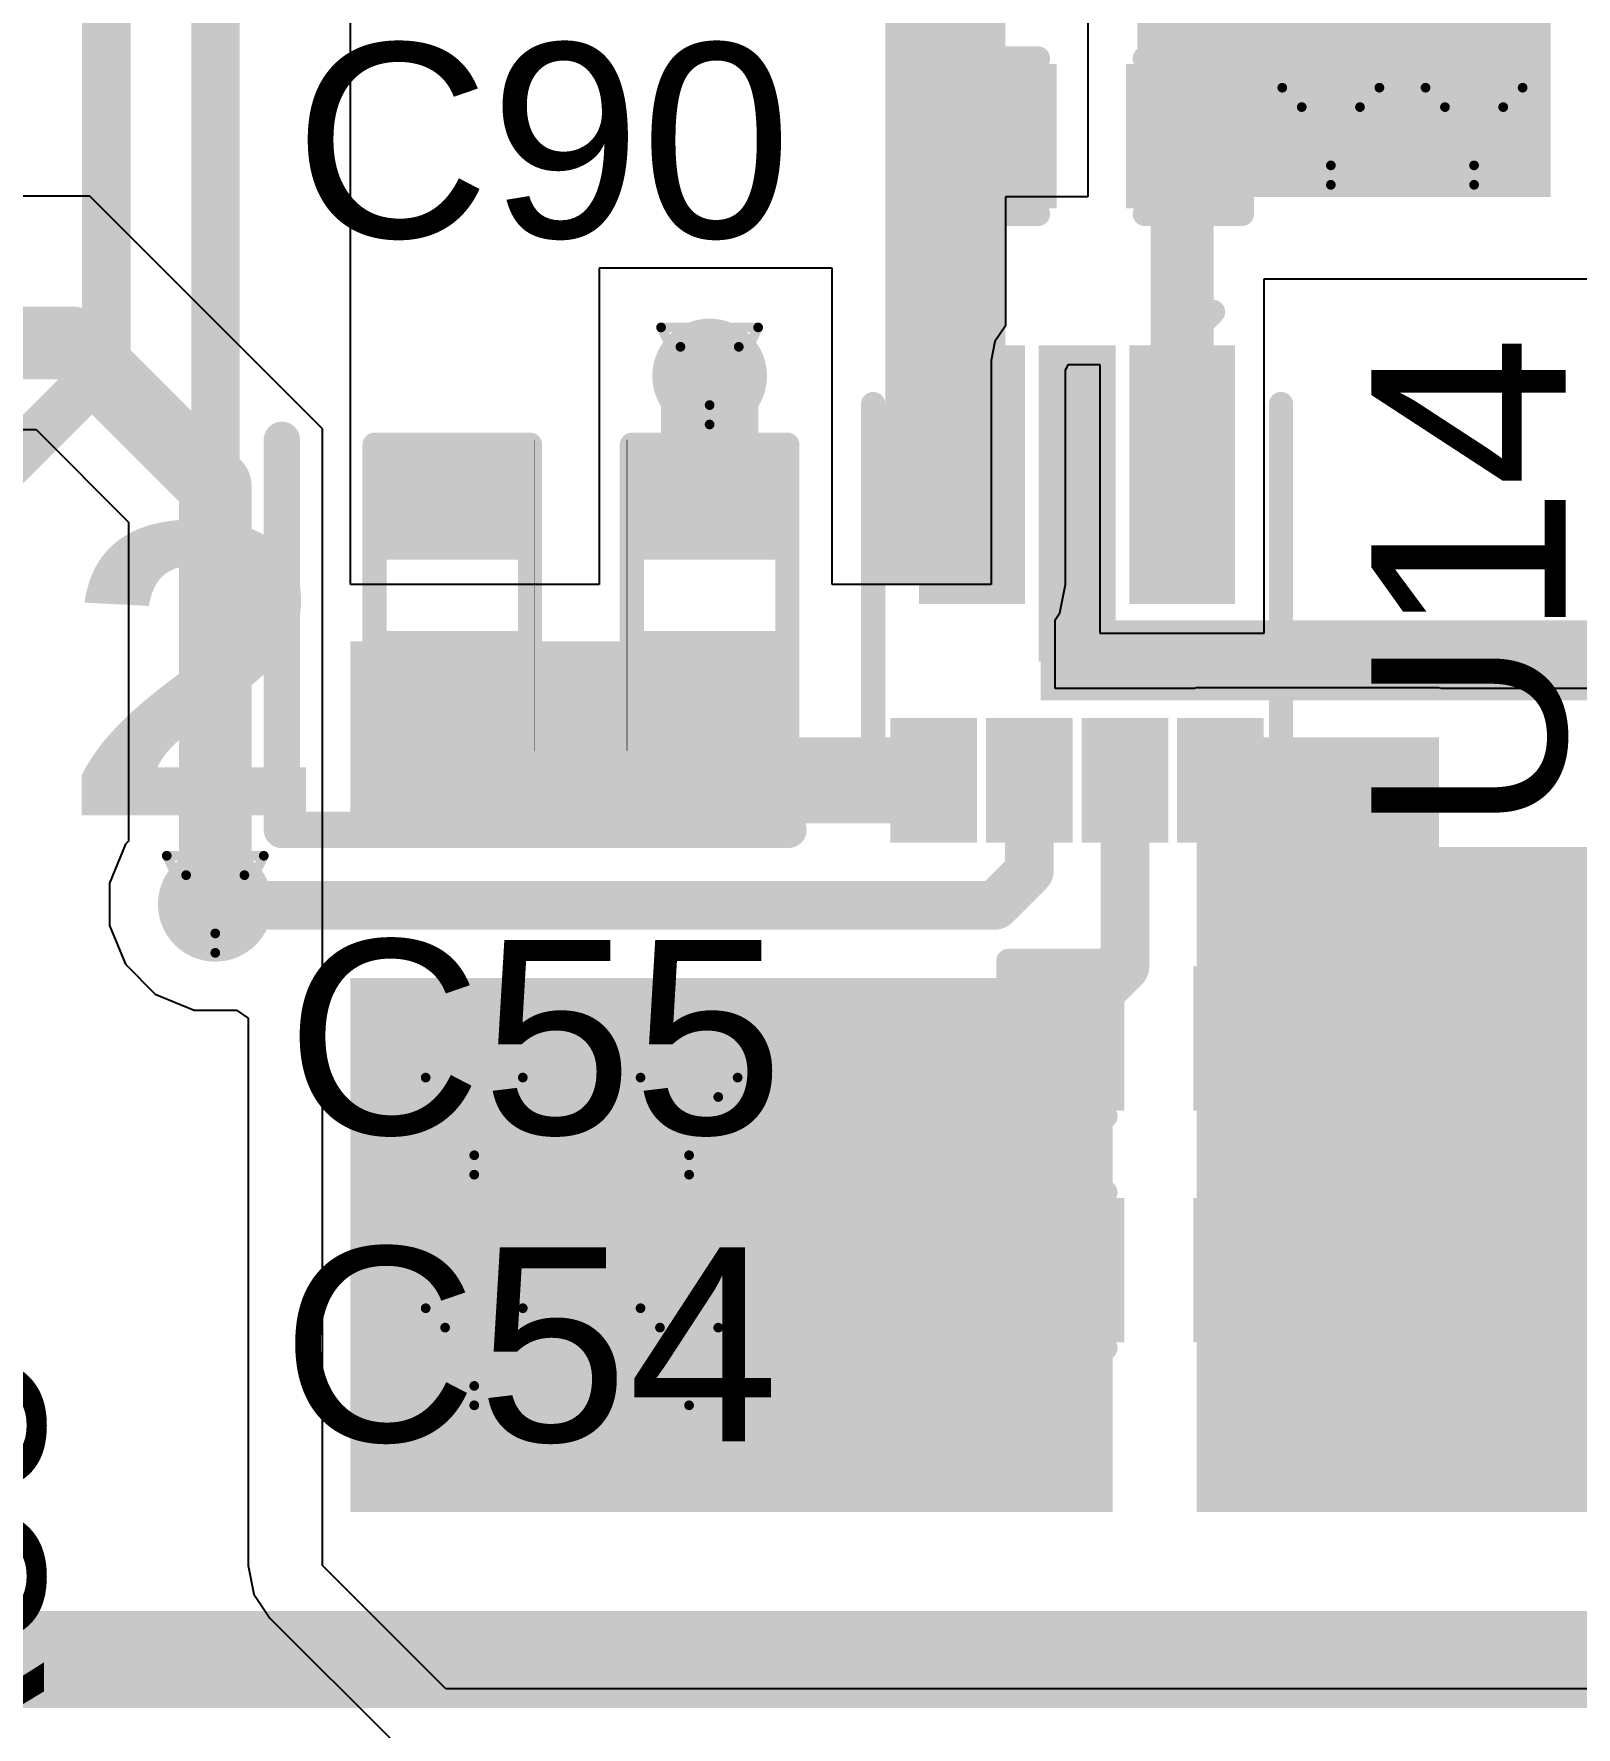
# Model space of a CAD drawing. Header units: inches. Extents: x -1 to 208, y -10 to 150.
# Drawn here: x 21.53 to 29.6, y 22.07 to 30.92 of the extents above; entities that cross this region are included whole.
import ezdxf

# ---------------------------------------------------------------- set-up
doc = ezdxf.new("R2010")
doc.units = ezdxf.units.IN
for name, color, linetype in [('Bottom Layer', 5, 'Continuous'), ('Drill Drawing', 1, 'Continuous'), ('Top Layer', 1, 'Continuous'), ('Top Overlay', 2, 'Continuous'), ('Top Paste', 8, 'Continuous'), ('Top Solder', 216, 'Continuous'), ('Via Holes', 16, 'Continuous')]:
    doc.layers.add(name, color=color, linetype=linetype)
doc.styles.add('Arial', font='', dxfattribs={"height": 0.2})
doc.styles.add('Arial Black_Bold', font='', dxfattribs={"height": 0.2})
doc.styles.get('Arial').set_extended_font_data('Arial')
doc.styles.get('Arial Black_Bold').set_extended_font_data('Arial Black', bold=True)

# ---------------------------------------------------------------- blocks, each defined once
blk = doc.blocks.new('7_VQFN_HR__2_2__2')
at = {"layer": 'Top Layer'}
for points in [[(0.575, 0.875), (1.025, 0.875), (1.025, 0.625), (0.575, 0.625)], [(-1.375, 0.725), (-0.225, 0.725), (-0.225, 0.375), (-1.375, 0.375)], [(0.575, 0.375), (1.025, 0.375), (1.025, 0.125), (0.575, 0.125)], [(-1.375, 0.1), (0.075, 0.1), (0.075, -0.1), (-1.375, -0.1)], [(0.575, -0.125), (1.025, -0.125), (1.025, -0.375), (0.575, -0.375)], [(-1.375, -0.375), (-0.225, -0.375), (-0.225, -0.725), (-1.375, -0.725)], [(0.575, -0.625), (1.025, -0.625), (1.025, -0.875), (0.575, -0.875)]]:
    blk.add_hatch(color=1, dxfattribs=at).paths.add_polyline_path(points)
at = {"layer": 'Top Paste'}
for points in [[(0.575, 0.875), (1.025, 0.875), (1.025, 0.625), (0.575, 0.625)], [(-1.375, 0.725), (-0.225, 0.725), (-0.225, 0.375), (-1.375, 0.375)], [(0.575, 0.375), (1.025, 0.375), (1.025, 0.125), (0.575, 0.125)], [(-1.375, 0.1), (0.075, 0.1), (0.075, -0.1), (-1.375, -0.1)], [(0.575, -0.125), (1.025, -0.125), (1.025, -0.375), (0.575, -0.375)], [(-1.375, -0.375), (-0.225, -0.375), (-0.225, -0.725), (-1.375, -0.725)], [(0.575, -0.625), (1.025, -0.625), (1.025, -0.875), (0.575, -0.875)]]:
    blk.add_hatch(color=8, dxfattribs=at).paths.add_polyline_path(points)
at = {"layer": 'Top Solder'}
for points in [[(0.4734, 0.9766), (1.1266, 0.9766), (1.1266, 0.5234), (0.4734, 0.5234)], [(-1.4766, 0.8266), (-0.1234, 0.8266), (-0.1234, 0.2734), (-1.4766, 0.2734)], [(0.4734, 0.4766), (1.1266, 0.4766), (1.1266, 0.0234), (0.4734, 0.0234)], [(-1.4766, 0.2016), (0.1766, 0.2016), (0.1766, -0.2016), (-1.4766, -0.2016)], [(0.4734, -0.0234), (1.1266, -0.0234), (1.1266, -0.4766), (0.4734, -0.4766)], [(-1.4766, -0.2734), (-0.1234, -0.2734), (-0.1234, -0.8266), (-1.4766, -0.8266)], [(0.4734, -0.5234), (1.1266, -0.5234), (1.1266, -0.9766), (0.4734, -0.9766)]]:
    blk.add_hatch(color=216, dxfattribs=at).paths.add_polyline_path(points)
at = {"layer": 'Top Overlay'}
for points in [[(0.762, 1.0668, 0.127, 0.127, 0), (-1.1684, 1.0668, 0.127, 0.127, 0)], [(-1.524, 0.5842, 0.127, 0.127, 0), (-1.651, 0.7112, 0.127, 0.127, 0)], [(-1.651, 0.4572, 0.127, 0.127, 0), (-1.651, 0.7112, 0.127, 0.127, 0)], [(-1.651, 0.4572, 0.127, 0.127, 0), (-1.524, 0.5842, 0.127, 0.127, 0)], [(0.762, -1.0668, 0.127, 0.127, 0), (-1.1684, -1.0668, 0.127, 0.127, 0)]]:
    blk.add_lwpolyline(points, format="xyseb", dxfattribs=at)
for points in [[(-1.2002, 1.0668, 0.0635, 0.0635, 1), (-1.1366, 1.0668, 0.0635, 0.0635, 1)], [(0.7302, 1.0668, 0.0635, 0.0635, 1), (0.7937, 1.0668, 0.0635, 0.0635, 1)], [(-1.6827, 0.7112, 0.0635, 0.0635, 1), (-1.6193, 0.7112, 0.0635, 0.0635, 1)], [(-1.6827, 0.7112, 0.0635, 0.0635, 1), (-1.6193, 0.7112, 0.0635, 0.0635, 1)], [(-1.5557, 0.5842, 0.0635, 0.0635, 1), (-1.4923, 0.5842, 0.0635, 0.0635, 1)], [(-1.5557, 0.5842, 0.0635, 0.0635, 1), (-1.4923, 0.5842, 0.0635, 0.0635, 1)], [(-1.6827, 0.4572, 0.0635, 0.0635, 1), (-1.6193, 0.4572, 0.0635, 0.0635, 1)], [(-1.6827, 0.4572, 0.0635, 0.0635, 1), (-1.6193, 0.4572, 0.0635, 0.0635, 1)], [(-1.2002, -1.0668, 0.0635, 0.0635, 1), (-1.1366, -1.0668, 0.0635, 0.0635, 1)], [(0.7302, -1.0668, 0.0635, 0.0635, 1), (0.7937, -1.0668, 0.0635, 0.0635, 1)]]:
    blk.add_lwpolyline(points, format="xyseb", close=True, dxfattribs=at)
blk = doc.blocks.new('R___0402_23')
at = {"layer": 'Top Layer'}
for points in [[(-0.6985, -0.3175), (-0.6985, 0.3175), (-0.2413, 0.3175), (-0.2413, -0.3175)], [(0.2413, -0.3175), (0.2413, 0.3175), (0.6985, 0.3175), (0.6985, -0.3175)]]:
    blk.add_hatch(color=1, dxfattribs=at).paths.add_polyline_path(points)
at = {"layer": 'Top Paste'}
for points in [[(-0.6985, -0.3175), (-0.6985, 0.3175), (-0.2413, 0.3175), (-0.2413, -0.3175)], [(0.2413, -0.3175), (0.2413, 0.3175), (0.6985, 0.3175), (0.6985, -0.3175)]]:
    blk.add_hatch(color=8, dxfattribs=at).paths.add_polyline_path(points)
at = {"layer": 'Top Solder'}
for points in [[(-0.7535, -0.3725), (-0.7535, 0.3725), (-0.1863, 0.3725), (-0.1863, -0.3725)], [(0.1863, -0.3725), (0.1863, 0.3725), (0.7535, 0.3725), (0.7535, -0.3725)]]:
    blk.add_hatch(color=216, dxfattribs=at).paths.add_polyline_path(points)
at = {"layer": 'Top Overlay'}
for points in [[(0.7874, 0.4064, 0.127, 0.127, 0), (-0.7874, 0.4064, 0.127, 0.127, 0)], [(-0.7874, -0.4064, 0.127, 0.127, 0), (-0.7874, 0.4064, 0.127, 0.127, 0)], [(0.7874, -0.4064, 0.127, 0.127, 0), (0.7874, 0.4064, 0.127, 0.127, 0)], [(0.7874, -0.4064, 0.127, 0.127, 0), (-0.7874, -0.4064, 0.127, 0.127, 0)], [(0.8128, -0.4318, 0.00323, 0.00323, 0), (-0.8128, -0.4318, 0.00323, 0.00323, 0)]]:
    blk.add_lwpolyline(points, format="xyseb", dxfattribs=at)
for points in [[(-0.8191, 0.4064, 0.0635, 0.0635, 1), (-0.7556, 0.4064, 0.0635, 0.0635, 1)], [(-0.8191, 0.4064, 0.0635, 0.0635, 1), (-0.7556, 0.4064, 0.0635, 0.0635, 1)], [(0.7556, 0.4064, 0.0635, 0.0635, 1), (0.8191, 0.4064, 0.0635, 0.0635, 1)], [(0.7556, 0.4064, 0.0635, 0.0635, 1), (0.8191, 0.4064, 0.0635, 0.0635, 1)], [(-0.8191, -0.4064, 0.0635, 0.0635, 1), (-0.7556, -0.4064, 0.0635, 0.0635, 1)], [(-0.8191, -0.4064, 0.0635, 0.0635, 1), (-0.7556, -0.4064, 0.0635, 0.0635, 1)], [(0.7556, -0.4064, 0.0635, 0.0635, 1), (0.8191, -0.4064, 0.0635, 0.0635, 1)], [(0.7556, -0.4064, 0.0635, 0.0635, 1), (0.8191, -0.4064, 0.0635, 0.0635, 1)], [(-0.8136, -0.4318, 0.00161, 0.00161, 1), (-0.812, -0.4318, 0.00161, 0.00161, 1)], [(0.812, -0.4318, 0.00161, 0.00161, 1), (0.8136, -0.4318, 0.00161, 0.00161, 1)]]:
    blk.add_lwpolyline(points, format="xyseb", close=True, dxfattribs=at)
blk = doc.blocks.new('R___0402_24')
at = {"layer": 'Top Layer'}
for points in [[(-0.6985, -0.3175), (-0.6985, 0.3175), (-0.2413, 0.3175), (-0.2413, -0.3175)], [(0.2413, -0.3175), (0.2413, 0.3175), (0.6985, 0.3175), (0.6985, -0.3175)]]:
    blk.add_hatch(color=1, dxfattribs=at).paths.add_polyline_path(points)
at = {"layer": 'Top Paste'}
for points in [[(-0.6985, -0.3175), (-0.6985, 0.3175), (-0.2413, 0.3175), (-0.2413, -0.3175)], [(0.2413, -0.3175), (0.2413, 0.3175), (0.6985, 0.3175), (0.6985, -0.3175)]]:
    blk.add_hatch(color=8, dxfattribs=at).paths.add_polyline_path(points)
at = {"layer": 'Top Solder'}
for points in [[(-0.7535, -0.3725), (-0.7535, 0.3725), (-0.1863, 0.3725), (-0.1863, -0.3725)], [(0.1863, -0.3725), (0.1863, 0.3725), (0.7535, 0.3725), (0.7535, -0.3725)]]:
    blk.add_hatch(color=216, dxfattribs=at).paths.add_polyline_path(points)
at = {"layer": 'Top Overlay'}
for points in [[(-0.7874, 0.4064, 0.127, 0.127, 0), (0.7874, 0.4064, 0.127, 0.127, 0)], [(-0.7874, 0.4064, 0.127, 0.127, 0), (-0.7874, -0.4064, 0.127, 0.127, 0)], [(0.7874, 0.4064, 0.127, 0.127, 0), (0.7874, -0.4064, 0.127, 0.127, 0)], [(-0.7874, -0.4064, 0.127, 0.127, 0), (0.7874, -0.4064, 0.127, 0.127, 0)], [(-0.8128, -0.4318, 0.00323, 0.00323, 0), (0.8128, -0.4318, 0.00323, 0.00323, 0)]]:
    blk.add_lwpolyline(points, format="xyseb", dxfattribs=at)
for points in [[(-0.8191, 0.4064, 0.0635, 0.0635, 1), (-0.7556, 0.4064, 0.0635, 0.0635, 1)], [(-0.8191, 0.4064, 0.0635, 0.0635, 1), (-0.7556, 0.4064, 0.0635, 0.0635, 1)], [(0.7556, 0.4064, 0.0635, 0.0635, 1), (0.8191, 0.4064, 0.0635, 0.0635, 1)], [(0.7556, 0.4064, 0.0635, 0.0635, 1), (0.8191, 0.4064, 0.0635, 0.0635, 1)], [(-0.8191, -0.4064, 0.0635, 0.0635, 1), (-0.7556, -0.4064, 0.0635, 0.0635, 1)], [(-0.8191, -0.4064, 0.0635, 0.0635, 1), (-0.7556, -0.4064, 0.0635, 0.0635, 1)], [(0.7556, -0.4064, 0.0635, 0.0635, 1), (0.8191, -0.4064, 0.0635, 0.0635, 1)], [(0.7556, -0.4064, 0.0635, 0.0635, 1), (0.8191, -0.4064, 0.0635, 0.0635, 1)], [(-0.8136, -0.4318, 0.00161, 0.00161, 1), (-0.812, -0.4318, 0.00161, 0.00161, 1)], [(0.812, -0.4318, 0.00161, 0.00161, 1), (0.8136, -0.4318, 0.00161, 0.00161, 1)]]:
    blk.add_lwpolyline(points, format="xyseb", close=True, dxfattribs=at)
blk = doc.blocks.new('C___0402_106')
at = {"layer": 'Top Layer'}
for points in [[(-0.6985, -0.3175), (-0.6985, 0.3175), (-0.2413, 0.3175), (-0.2413, -0.3175)], [(0.2413, -0.3175), (0.2413, 0.3175), (0.6985, 0.3175), (0.6985, -0.3175)]]:
    blk.add_hatch(color=1, dxfattribs=at).paths.add_polyline_path(points)
at = {"layer": 'Top Paste'}
for points in [[(-0.6985, -0.3175), (-0.6985, 0.3175), (-0.2413, 0.3175), (-0.2413, -0.3175)], [(0.2413, -0.3175), (0.2413, 0.3175), (0.6985, 0.3175), (0.6985, -0.3175)]]:
    blk.add_hatch(color=8, dxfattribs=at).paths.add_polyline_path(points)
at = {"layer": 'Top Solder'}
for points in [[(-0.7585, -0.3775), (-0.7585, 0.3775), (-0.1813, 0.3775), (-0.1813, -0.3775)], [(0.1813, -0.3775), (0.1813, 0.3775), (0.7585, 0.3775), (0.7585, -0.3775)]]:
    blk.add_hatch(color=216, dxfattribs=at).paths.add_polyline_path(points)
at = {"layer": 'Top Overlay'}
for points in [[(-0.7874, 0.4064, 0.127, 0.127, 0), (-0.7874, -0.4064, 0.127, 0.127, 0)], [(-0.2794, 0.4064, 0.127, 0.127, 0), (-0.7874, 0.4064, 0.127, 0.127, 0)], [(0.7874, 0.4064, 0.127, 0.127, 0), (0.2794, 0.4064, 0.127, 0.127, 0)], [(0.7874, 0.4064, 0.127, 0.127, 0), (0.7874, -0.4064, 0.127, 0.127, 0)], [(-0.2794, -0.4064, 0.127, 0.127, 0), (-0.7874, -0.4064, 0.127, 0.127, 0)], [(0.7874, -0.4064, 0.127, 0.127, 0), (0.2794, -0.4064, 0.127, 0.127, 0)]]:
    blk.add_lwpolyline(points, format="xyseb", dxfattribs=at)
for points in [[(-0.8191, 0.4064, 0.0635, 0.0635, 1), (-0.7556, 0.4064, 0.0635, 0.0635, 1)], [(-0.8191, 0.4064, 0.0635, 0.0635, 1), (-0.7556, 0.4064, 0.0635, 0.0635, 1)], [(-0.3112, 0.4064, 0.0635, 0.0635, 1), (-0.2477, 0.4064, 0.0635, 0.0635, 1)], [(0.2477, 0.4064, 0.0635, 0.0635, 1), (0.3111, 0.4064, 0.0635, 0.0635, 1)], [(0.7556, 0.4064, 0.0635, 0.0635, 1), (0.8191, 0.4064, 0.0635, 0.0635, 1)], [(0.7556, 0.4064, 0.0635, 0.0635, 1), (0.8191, 0.4064, 0.0635, 0.0635, 1)], [(-0.8191, -0.4064, 0.0635, 0.0635, 1), (-0.7556, -0.4064, 0.0635, 0.0635, 1)], [(-0.8191, -0.4064, 0.0635, 0.0635, 1), (-0.7556, -0.4064, 0.0635, 0.0635, 1)], [(-0.3112, -0.4064, 0.0635, 0.0635, 1), (-0.2477, -0.4064, 0.0635, 0.0635, 1)], [(0.2477, -0.4064, 0.0635, 0.0635, 1), (0.3111, -0.4064, 0.0635, 0.0635, 1)], [(0.7556, -0.4064, 0.0635, 0.0635, 1), (0.8191, -0.4064, 0.0635, 0.0635, 1)], [(0.7556, -0.4064, 0.0635, 0.0635, 1), (0.8191, -0.4064, 0.0635, 0.0635, 1)]]:
    blk.add_lwpolyline(points, format="xyseb", close=True, dxfattribs=at)
blk = doc.blocks.new('C___0402_141')
at = {"layer": 'Top Layer'}
for points in [[(-0.6985, -0.3175), (-0.6985, 0.3175), (-0.2413, 0.3175), (-0.2413, -0.3175)], [(0.2413, -0.3175), (0.2413, 0.3175), (0.6985, 0.3175), (0.6985, -0.3175)]]:
    blk.add_hatch(color=1, dxfattribs=at).paths.add_polyline_path(points)
at = {"layer": 'Top Paste'}
for points in [[(-0.6985, -0.3175), (-0.6985, 0.3175), (-0.2413, 0.3175), (-0.2413, -0.3175)], [(0.2413, -0.3175), (0.2413, 0.3175), (0.6985, 0.3175), (0.6985, -0.3175)]]:
    blk.add_hatch(color=8, dxfattribs=at).paths.add_polyline_path(points)
at = {"layer": 'Top Solder'}
for points in [[(-0.7585, -0.3775), (-0.7585, 0.3775), (-0.1813, 0.3775), (-0.1813, -0.3775)], [(0.1813, -0.3775), (0.1813, 0.3775), (0.7585, 0.3775), (0.7585, -0.3775)]]:
    blk.add_hatch(color=216, dxfattribs=at).paths.add_polyline_path(points)
at = {"layer": 'Top Overlay'}
for points in [[(-0.7874, -0.4064, 0.127, 0.127, 0), (-0.7874, 0.4064, 0.127, 0.127, 0)], [(-0.7874, 0.4064, 0.127, 0.127, 0), (-0.2794, 0.4064, 0.127, 0.127, 0)], [(0.2794, 0.4064, 0.127, 0.127, 0), (0.7874, 0.4064, 0.127, 0.127, 0)], [(0.7874, -0.4064, 0.127, 0.127, 0), (0.7874, 0.4064, 0.127, 0.127, 0)], [(-0.7874, -0.4064, 0.127, 0.127, 0), (-0.2794, -0.4064, 0.127, 0.127, 0)], [(0.2794, -0.4064, 0.127, 0.127, 0), (0.7874, -0.4064, 0.127, 0.127, 0)]]:
    blk.add_lwpolyline(points, format="xyseb", dxfattribs=at)
for points in [[(-0.8191, 0.4064, 0.0635, 0.0635, 1), (-0.7556, 0.4064, 0.0635, 0.0635, 1)], [(-0.8191, 0.4064, 0.0635, 0.0635, 1), (-0.7556, 0.4064, 0.0635, 0.0635, 1)], [(-0.3111, 0.4064, 0.0635, 0.0635, 1), (-0.2477, 0.4064, 0.0635, 0.0635, 1)], [(0.2477, 0.4064, 0.0635, 0.0635, 1), (0.3111, 0.4064, 0.0635, 0.0635, 1)], [(0.7556, 0.4064, 0.0635, 0.0635, 1), (0.8191, 0.4064, 0.0635, 0.0635, 1)], [(0.7556, 0.4064, 0.0635, 0.0635, 1), (0.8191, 0.4064, 0.0635, 0.0635, 1)], [(-0.8191, -0.4064, 0.0635, 0.0635, 1), (-0.7556, -0.4064, 0.0635, 0.0635, 1)], [(-0.8191, -0.4064, 0.0635, 0.0635, 1), (-0.7556, -0.4064, 0.0635, 0.0635, 1)], [(-0.3111, -0.4064, 0.0635, 0.0635, 1), (-0.2477, -0.4064, 0.0635, 0.0635, 1)], [(0.2477, -0.4064, 0.0635, 0.0635, 1), (0.3111, -0.4064, 0.0635, 0.0635, 1)], [(0.7556, -0.4064, 0.0635, 0.0635, 1), (0.8191, -0.4064, 0.0635, 0.0635, 1)], [(0.7556, -0.4064, 0.0635, 0.0635, 1), (0.8191, -0.4064, 0.0635, 0.0635, 1)]]:
    blk.add_lwpolyline(points, format="xyseb", close=True, dxfattribs=at)
blk = doc.blocks.new('C___0402_142')
at = {"layer": 'Top Layer'}
for points in [[(-0.6985, -0.3175), (-0.6985, 0.3175), (-0.2413, 0.3175), (-0.2413, -0.3175)], [(0.2413, -0.3175), (0.2413, 0.3175), (0.6985, 0.3175), (0.6985, -0.3175)]]:
    blk.add_hatch(color=1, dxfattribs=at).paths.add_polyline_path(points)
at = {"layer": 'Top Paste'}
for points in [[(-0.6985, -0.3175), (-0.6985, 0.3175), (-0.2413, 0.3175), (-0.2413, -0.3175)], [(0.2413, -0.3175), (0.2413, 0.3175), (0.6985, 0.3175), (0.6985, -0.3175)]]:
    blk.add_hatch(color=8, dxfattribs=at).paths.add_polyline_path(points)
at = {"layer": 'Top Solder'}
for points in [[(-0.7585, -0.3775), (-0.7585, 0.3775), (-0.1813, 0.3775), (-0.1813, -0.3775)], [(0.1813, -0.3775), (0.1813, 0.3775), (0.7585, 0.3775), (0.7585, -0.3775)]]:
    blk.add_hatch(color=216, dxfattribs=at).paths.add_polyline_path(points)
at = {"layer": 'Top Overlay'}
for points in [[(-0.7874, -0.4064, 0.127, 0.127, 0), (-0.7874, 0.4064, 0.127, 0.127, 0)], [(-0.7874, 0.4064, 0.127, 0.127, 0), (-0.2794, 0.4064, 0.127, 0.127, 0)], [(0.2794, 0.4064, 0.127, 0.127, 0), (0.7874, 0.4064, 0.127, 0.127, 0)], [(0.7874, -0.4064, 0.127, 0.127, 0), (0.7874, 0.4064, 0.127, 0.127, 0)], [(-0.7874, -0.4064, 0.127, 0.127, 0), (-0.2794, -0.4064, 0.127, 0.127, 0)], [(0.2794, -0.4064, 0.127, 0.127, 0), (0.7874, -0.4064, 0.127, 0.127, 0)]]:
    blk.add_lwpolyline(points, format="xyseb", dxfattribs=at)
for points in [[(-0.8191, 0.4064, 0.0635, 0.0635, 1), (-0.7556, 0.4064, 0.0635, 0.0635, 1)], [(-0.8191, 0.4064, 0.0635, 0.0635, 1), (-0.7556, 0.4064, 0.0635, 0.0635, 1)], [(-0.3111, 0.4064, 0.0635, 0.0635, 1), (-0.2477, 0.4064, 0.0635, 0.0635, 1)], [(0.2477, 0.4064, 0.0635, 0.0635, 1), (0.3111, 0.4064, 0.0635, 0.0635, 1)], [(0.7556, 0.4064, 0.0635, 0.0635, 1), (0.8191, 0.4064, 0.0635, 0.0635, 1)], [(0.7556, 0.4064, 0.0635, 0.0635, 1), (0.8191, 0.4064, 0.0635, 0.0635, 1)], [(-0.8191, -0.4064, 0.0635, 0.0635, 1), (-0.7556, -0.4064, 0.0635, 0.0635, 1)], [(-0.8191, -0.4064, 0.0635, 0.0635, 1), (-0.7556, -0.4064, 0.0635, 0.0635, 1)], [(-0.3111, -0.4064, 0.0635, 0.0635, 1), (-0.2477, -0.4064, 0.0635, 0.0635, 1)], [(0.2477, -0.4064, 0.0635, 0.0635, 1), (0.3111, -0.4064, 0.0635, 0.0635, 1)], [(0.7556, -0.4064, 0.0635, 0.0635, 1), (0.8191, -0.4064, 0.0635, 0.0635, 1)], [(0.7556, -0.4064, 0.0635, 0.0635, 1), (0.8191, -0.4064, 0.0635, 0.0635, 1)]]:
    blk.add_lwpolyline(points, format="xyseb", close=True, dxfattribs=at)

msp = doc.modelspace()

# ---------------------------------------------------------------- hatches: boundary and pattern name
at = {"layer": 'Bottom Layer'}
h = msp.add_hatch(color=5, dxfattribs=at)
edge = h.paths.add_edge_path()
edge.add_arc((28.3143, 30.3878), 0.3, 0, 360)
h = msp.add_hatch(color=5, dxfattribs=at)
edge = h.paths.add_edge_path()
edge.add_arc((29.0636, 30.3878), 0.3, 0, 360)
h = msp.add_hatch(color=5, dxfattribs=at)
edge = h.paths.add_edge_path()
edge.add_arc((25.0643, 29.1338), 0.3, 0, 360)
h = msp.add_hatch(color=5, dxfattribs=at)
edge = h.paths.add_edge_path()
edge.add_arc((22.4781, 26.37), 0.3, 0, 360)
h = msp.add_hatch(color=5, dxfattribs=at)
edge = h.paths.add_edge_path()
edge.add_arc((23.8329, 25.2096), 0.3, 0, 360)
h = msp.add_hatch(color=5, dxfattribs=at)
edge = h.paths.add_edge_path()
edge.add_arc((24.957, 25.2096), 0.3, 0, 360)
h = msp.add_hatch(color=5, dxfattribs=at)
edge = h.paths.add_edge_path()
edge.add_arc((23.8329, 24.0031), 0.3, 0, 360)
h = msp.add_hatch(color=5, dxfattribs=at)
edge = h.paths.add_edge_path()
edge.add_arc((24.957, 24.0031), 0.3, 0, 360)
at = {"layer": 'Top Layer'}
for points in [[(27.3027, 30.0703), (29.464, 30.0703), (29.464, 35.0774), (27.3027, 35.0774)], [(25.9842, 28.0432), (26.6118, 28.0432), (26.6118, 33.3629), (25.9842, 33.3629)], [(26.7963, 27.4996), (27.1776, 27.4996), (27.1776, 29.2145), (26.7963, 29.2145)], [(26.7963, 27.4368), (35.8645, 27.4368), (35.8645, 27.8559), (26.7963, 27.8559)], [(23.1854, 26.7932), (25.4815, 26.7932), (25.4815, 27.7455), (23.1854, 27.7455)], [(24.8846, 26.7932), (26.2368, 26.7932), (26.2368, 27.2432), (24.8846, 27.2432)], [(27.6118, 23.1902), (28.88, 23.1902), (28.88, 27.2432), (27.6118, 27.2432)], [(27.6118, 26.67), (27.6118, 23.1902), (35.8646, 23.1902), (35.8646, 26.67)], [(23.1854, 23.1902), (27.173, 23.1902), (27.173, 25.9847), (23.1854, 25.9847)]]:
    msp.add_hatch(color=1, dxfattribs=at).paths.add_polyline_path(points)
h = msp.add_hatch(color=1, dxfattribs=at)
edge = h.paths.add_edge_path()
edge.add_arc((28.3143, 30.3878), 0.3, 0, 360)
h = msp.add_hatch(color=1, dxfattribs=at)
edge = h.paths.add_edge_path()
edge.add_arc((29.0636, 30.3878), 0.3, 0, 360)
h = msp.add_hatch(color=1, dxfattribs=at)
edge = h.paths.add_edge_path()
edge.add_arc((25.0643, 29.1338), 0.3, 0, 360)
h = msp.add_hatch(color=1, dxfattribs=at)
edge = h.paths.add_edge_path()
edge.add_arc((22.4781, 26.37), 0.3, 0, 360)
h = msp.add_hatch(color=1, dxfattribs=at)
edge = h.paths.add_edge_path()
edge.add_arc((23.8329, 25.2096), 0.3, 0, 360)
h = msp.add_hatch(color=1, dxfattribs=at)
edge = h.paths.add_edge_path()
edge.add_arc((24.957, 25.2096), 0.3, 0, 360)
h = msp.add_hatch(color=1, dxfattribs=at)
edge = h.paths.add_edge_path()
edge.add_arc((23.8329, 24.0031), 0.3, 0, 360)
h = msp.add_hatch(color=1, dxfattribs=at)
edge = h.paths.add_edge_path()
edge.add_arc((24.957, 24.0031), 0.3, 0, 360)
at = {"layer": 'Via Holes'}
h = msp.add_hatch(color=7, dxfattribs=at)
edge = h.paths.add_edge_path()
edge.add_arc((28.3143, 30.3878), 0.15, 0, 360)
h = msp.add_hatch(color=7, dxfattribs=at)
edge = h.paths.add_edge_path()
edge.add_arc((29.0636, 30.3878), 0.15, 0, 360)
h = msp.add_hatch(color=7, dxfattribs=at)
edge = h.paths.add_edge_path()
edge.add_arc((25.0643, 29.1338), 0.15, 0, 360)
h = msp.add_hatch(color=7, dxfattribs=at)
edge = h.paths.add_edge_path()
edge.add_arc((22.4781, 26.37), 0.15, 0, 360)
h = msp.add_hatch(color=7, dxfattribs=at)
edge = h.paths.add_edge_path()
edge.add_arc((23.8329, 25.2096), 0.15, 0, 360)
h = msp.add_hatch(color=7, dxfattribs=at)
edge = h.paths.add_edge_path()
edge.add_arc((24.957, 25.2096), 0.15, 0, 360)
h = msp.add_hatch(color=7, dxfattribs=at)
edge = h.paths.add_edge_path()
edge.add_arc((23.8329, 24.0031), 0.15, 0, 360)
h = msp.add_hatch(color=7, dxfattribs=at)
edge = h.paths.add_edge_path()
edge.add_arc((24.957, 24.0031), 0.15, 0, 360)

# ---------------------------------------------------------------- linework, layer by layer
at = {"layer": 'Bottom Layer'}
for p, q in [((21.8227, 30.0736), (4.7846, 30.0736)), ((23.0388, 28.8574), (21.8227, 30.0736)), ((19.3551, 28.8533), (21.5408, 28.8533)), ((21.5408, 28.8533), (22.0249, 28.3693)), ((23.0388, 22.9108), (23.0388, 28.8574)), ((22.0249, 28.3693), (22.0249, 26.7003)), ((22.0084, 26.6838), (21.9241, 26.4802)), ((22.0249, 26.7003), (22.0084, 26.6838)), ((21.9241, 26.4802), (21.9241, 26.2598)), ((21.9241, 26.2598), (22.0084, 26.0562)), ((22.0084, 26.0562), (22.1643, 25.9004)), ((22.1643, 25.9004), (22.3679, 25.816)), ((22.3679, 25.816), (22.5883, 25.816)), ((22.5883, 25.816), (22.6504, 25.7746)), ((22.6504, 25.7746), (22.6504, 22.9108)), ((22.6504, 22.9108), (22.6799, 22.7621)), ((23.6834, 22.2662), (23.0388, 22.9108)), ((22.6799, 22.7621), (22.7641, 22.6361)), ((22.7641, 22.6361), (23.4088, 21.9915)), ((33.2694, 22.2662), (23.6834, 22.2662))]:
    msp.add_line(p, q, dxfattribs=at)
for points in [[(19.0248, 29.3065, 0.381, 0.381, 0), (21.7286, 29.3065, 0.381, 0.381, 0)], [(21.7286, 29.3065, 0.381, 0.381, 0), (22.4781, 28.557, 0.381, 0.381, 0)], [(22.4781, 26.37, 0.381, 0.381, 0), (22.4781, 28.557, 0.381, 0.381, 0)]]:
    msp.add_lwpolyline(points, format="xyseb", dxfattribs=at)
for points in [[(21.6333, 29.3065, 0.1905, 0.1905, 1), (21.8238, 29.3065, 0.1905, 0.1905, 1)], [(21.6333, 29.3065, 0.1905, 0.1905, 1), (21.8238, 29.3065, 0.1905, 0.1905, 1)], [(22.3829, 28.557, 0.1905, 0.1905, 1), (22.5734, 28.557, 0.1905, 0.1905, 1)], [(22.3829, 28.557, 0.1905, 0.1905, 1), (22.5734, 28.557, 0.1905, 0.1905, 1)], [(22.3829, 26.37, 0.1905, 0.1905, 1), (22.5734, 26.37, 0.1905, 0.1905, 1)]]:
    msp.add_lwpolyline(points, format="xyseb", close=True, dxfattribs=at)
at = {"layer": 'Drill Drawing'}
for points in [[(28.0603, 30.6418, 0.0508, 0.0508, 0), (28.5683, 30.6418, 0.0508, 0.0508, 0)], [(28.0603, 30.6418, 0.0508, 0.0508, 0), (28.3143, 30.1338, 0.0508, 0.0508, 0)], [(28.3143, 30.1338, 0.0508, 0.0508, 0), (28.5683, 30.6418, 0.0508, 0.0508, 0)], [(28.8096, 30.6418, 0.0508, 0.0508, 0), (29.3176, 30.6418, 0.0508, 0.0508, 0)], [(28.8096, 30.6418, 0.0508, 0.0508, 0), (29.0636, 30.1338, 0.0508, 0.0508, 0)], [(29.0636, 30.1338, 0.0508, 0.0508, 0), (29.3176, 30.6418, 0.0508, 0.0508, 0)], [(28.1619, 30.5402, 0.0508, 0.0508, 0), (28.4667, 30.5402, 0.0508, 0.0508, 0)], [(28.1619, 30.5402, 0.0508, 0.0508, 0), (28.3143, 30.2354, 0.0508, 0.0508, 0)], [(28.3143, 30.2354, 0.0508, 0.0508, 0), (28.4667, 30.5402, 0.0508, 0.0508, 0)], [(28.9112, 30.5402, 0.0508, 0.0508, 0), (29.216, 30.5402, 0.0508, 0.0508, 0)], [(28.9112, 30.5402, 0.0508, 0.0508, 0), (29.0636, 30.2354, 0.0508, 0.0508, 0)], [(29.0636, 30.2354, 0.0508, 0.0508, 0), (29.216, 30.5402, 0.0508, 0.0508, 0)], [(24.8103, 29.3878, 0.0508, 0.0508, 0), (25.3183, 29.3878, 0.0508, 0.0508, 0)], [(24.8103, 29.3878, 0.0508, 0.0508, 0), (25.0643, 28.8798, 0.0508, 0.0508, 0)], [(25.0643, 28.8798, 0.0508, 0.0508, 0), (25.3183, 29.3878, 0.0508, 0.0508, 0)], [(24.9119, 29.2862, 0.0508, 0.0508, 0), (25.2167, 29.2862, 0.0508, 0.0508, 0)], [(24.9119, 29.2862, 0.0508, 0.0508, 0), (25.0643, 28.9814, 0.0508, 0.0508, 0)], [(25.0643, 28.9814, 0.0508, 0.0508, 0), (25.2167, 29.2862, 0.0508, 0.0508, 0)], [(22.2241, 26.624, 0.0508, 0.0508, 0), (22.7321, 26.624, 0.0508, 0.0508, 0)], [(22.2241, 26.624, 0.0508, 0.0508, 0), (22.4781, 26.116, 0.0508, 0.0508, 0)], [(22.4781, 26.116, 0.0508, 0.0508, 0), (22.7321, 26.624, 0.0508, 0.0508, 0)], [(22.3257, 26.5224, 0.0508, 0.0508, 0), (22.6305, 26.5224, 0.0508, 0.0508, 0)], [(22.3257, 26.5224, 0.0508, 0.0508, 0), (22.4781, 26.2176, 0.0508, 0.0508, 0)], [(22.4781, 26.2176, 0.0508, 0.0508, 0), (22.6305, 26.5224, 0.0508, 0.0508, 0)], [(23.5789, 25.4636, 0.0508, 0.0508, 0), (24.0869, 25.4636, 0.0508, 0.0508, 0)], [(23.5789, 25.4636, 0.0508, 0.0508, 0), (23.8329, 24.9556, 0.0508, 0.0508, 0)], [(23.8329, 24.9556, 0.0508, 0.0508, 0), (24.0869, 25.4636, 0.0508, 0.0508, 0)], [(24.703, 25.4636, 0.0508, 0.0508, 0), (25.211, 25.4636, 0.0508, 0.0508, 0)], [(24.703, 25.4636, 0.0508, 0.0508, 0), (24.957, 24.9556, 0.0508, 0.0508, 0)], [(24.957, 24.9556, 0.0508, 0.0508, 0), (25.211, 25.4636, 0.0508, 0.0508, 0)], [(23.6805, 25.362, 0.0508, 0.0508, 0), (23.9853, 25.362, 0.0508, 0.0508, 0)], [(23.6805, 25.362, 0.0508, 0.0508, 0), (23.8329, 25.0572, 0.0508, 0.0508, 0)], [(23.8329, 25.0572, 0.0508, 0.0508, 0), (23.9853, 25.362, 0.0508, 0.0508, 0)], [(24.8046, 25.362, 0.0508, 0.0508, 0), (25.1094, 25.362, 0.0508, 0.0508, 0)], [(24.8046, 25.362, 0.0508, 0.0508, 0), (24.957, 25.0572, 0.0508, 0.0508, 0)], [(24.957, 25.0572, 0.0508, 0.0508, 0), (25.1094, 25.362, 0.0508, 0.0508, 0)], [(23.5789, 24.2571, 0.0508, 0.0508, 0), (24.0869, 24.2571, 0.0508, 0.0508, 0)], [(23.5789, 24.2571, 0.0508, 0.0508, 0), (23.8329, 23.7491, 0.0508, 0.0508, 0)], [(23.8329, 23.7491, 0.0508, 0.0508, 0), (24.0869, 24.2571, 0.0508, 0.0508, 0)], [(24.703, 24.2571, 0.0508, 0.0508, 0), (25.211, 24.2571, 0.0508, 0.0508, 0)], [(24.703, 24.2571, 0.0508, 0.0508, 0), (24.957, 23.7491, 0.0508, 0.0508, 0)], [(24.957, 23.7491, 0.0508, 0.0508, 0), (25.211, 24.2571, 0.0508, 0.0508, 0)], [(23.6805, 24.1555, 0.0508, 0.0508, 0), (23.9853, 24.1555, 0.0508, 0.0508, 0)], [(23.6805, 24.1555, 0.0508, 0.0508, 0), (23.8329, 23.8507, 0.0508, 0.0508, 0)], [(23.8329, 23.8507, 0.0508, 0.0508, 0), (23.9853, 24.1555, 0.0508, 0.0508, 0)], [(24.8046, 24.1555, 0.0508, 0.0508, 0), (25.1094, 24.1555, 0.0508, 0.0508, 0)], [(24.8046, 24.1555, 0.0508, 0.0508, 0), (24.957, 23.8507, 0.0508, 0.0508, 0)], [(24.957, 23.8507, 0.0508, 0.0508, 0), (25.1094, 24.1555, 0.0508, 0.0508, 0)]]:
    msp.add_lwpolyline(points, format="xyseb", dxfattribs=at)
for points in [[(28.0476, 30.6418, 0.0254, 0.0254, 1), (28.073, 30.6418, 0.0254, 0.0254, 1)], [(28.0476, 30.6418, 0.0254, 0.0254, 1), (28.073, 30.6418, 0.0254, 0.0254, 1)], [(28.5556, 30.6418, 0.0254, 0.0254, 1), (28.581, 30.6418, 0.0254, 0.0254, 1)], [(28.5556, 30.6418, 0.0254, 0.0254, 1), (28.581, 30.6418, 0.0254, 0.0254, 1)], [(28.7969, 30.6418, 0.0254, 0.0254, 1), (28.8223, 30.6418, 0.0254, 0.0254, 1)], [(28.7969, 30.6418, 0.0254, 0.0254, 1), (28.8223, 30.6418, 0.0254, 0.0254, 1)], [(29.3049, 30.6418, 0.0254, 0.0254, 1), (29.3303, 30.6418, 0.0254, 0.0254, 1)], [(29.3049, 30.6418, 0.0254, 0.0254, 1), (29.3303, 30.6418, 0.0254, 0.0254, 1)], [(28.1492, 30.5402, 0.0254, 0.0254, 1), (28.1746, 30.5402, 0.0254, 0.0254, 1)], [(28.1492, 30.5402, 0.0254, 0.0254, 1), (28.1746, 30.5402, 0.0254, 0.0254, 1)], [(28.454, 30.5402, 0.0254, 0.0254, 1), (28.4794, 30.5402, 0.0254, 0.0254, 1)], [(28.454, 30.5402, 0.0254, 0.0254, 1), (28.4794, 30.5402, 0.0254, 0.0254, 1)], [(28.8985, 30.5402, 0.0254, 0.0254, 1), (28.9239, 30.5402, 0.0254, 0.0254, 1)], [(28.8985, 30.5402, 0.0254, 0.0254, 1), (28.9239, 30.5402, 0.0254, 0.0254, 1)], [(29.2033, 30.5402, 0.0254, 0.0254, 1), (29.2287, 30.5402, 0.0254, 0.0254, 1)], [(29.2033, 30.5402, 0.0254, 0.0254, 1), (29.2287, 30.5402, 0.0254, 0.0254, 1)], [(28.3016, 30.2354, 0.0254, 0.0254, 1), (28.327, 30.2354, 0.0254, 0.0254, 1)], [(28.3016, 30.2354, 0.0254, 0.0254, 1), (28.327, 30.2354, 0.0254, 0.0254, 1)], [(29.0509, 30.2354, 0.0254, 0.0254, 1), (29.0763, 30.2354, 0.0254, 0.0254, 1)], [(29.0509, 30.2354, 0.0254, 0.0254, 1), (29.0763, 30.2354, 0.0254, 0.0254, 1)], [(28.3016, 30.1338, 0.0254, 0.0254, 1), (28.327, 30.1338, 0.0254, 0.0254, 1)], [(28.3016, 30.1338, 0.0254, 0.0254, 1), (28.327, 30.1338, 0.0254, 0.0254, 1)], [(29.0509, 30.1338, 0.0254, 0.0254, 1), (29.0763, 30.1338, 0.0254, 0.0254, 1)], [(29.0509, 30.1338, 0.0254, 0.0254, 1), (29.0763, 30.1338, 0.0254, 0.0254, 1)], [(24.7976, 29.3878, 0.0254, 0.0254, 1), (24.823, 29.3878, 0.0254, 0.0254, 1)], [(24.7976, 29.3878, 0.0254, 0.0254, 1), (24.823, 29.3878, 0.0254, 0.0254, 1)], [(25.3056, 29.3878, 0.0254, 0.0254, 1), (25.331, 29.3878, 0.0254, 0.0254, 1)], [(25.3056, 29.3878, 0.0254, 0.0254, 1), (25.331, 29.3878, 0.0254, 0.0254, 1)], [(24.8992, 29.2862, 0.0254, 0.0254, 1), (24.9246, 29.2862, 0.0254, 0.0254, 1)], [(24.8992, 29.2862, 0.0254, 0.0254, 1), (24.9246, 29.2862, 0.0254, 0.0254, 1)], [(25.204, 29.2862, 0.0254, 0.0254, 1), (25.2294, 29.2862, 0.0254, 0.0254, 1)], [(25.204, 29.2862, 0.0254, 0.0254, 1), (25.2294, 29.2862, 0.0254, 0.0254, 1)], [(25.0516, 28.9814, 0.0254, 0.0254, 1), (25.077, 28.9814, 0.0254, 0.0254, 1)], [(25.0516, 28.9814, 0.0254, 0.0254, 1), (25.077, 28.9814, 0.0254, 0.0254, 1)], [(25.0516, 28.8798, 0.0254, 0.0254, 1), (25.077, 28.8798, 0.0254, 0.0254, 1)], [(25.0516, 28.8798, 0.0254, 0.0254, 1), (25.077, 28.8798, 0.0254, 0.0254, 1)], [(22.2114, 26.624, 0.0254, 0.0254, 1), (22.2368, 26.624, 0.0254, 0.0254, 1)], [(22.2114, 26.624, 0.0254, 0.0254, 1), (22.2368, 26.624, 0.0254, 0.0254, 1)], [(22.7194, 26.624, 0.0254, 0.0254, 1), (22.7448, 26.624, 0.0254, 0.0254, 1)], [(22.7194, 26.624, 0.0254, 0.0254, 1), (22.7448, 26.624, 0.0254, 0.0254, 1)], [(22.313, 26.5224, 0.0254, 0.0254, 1), (22.3384, 26.5224, 0.0254, 0.0254, 1)], [(22.313, 26.5224, 0.0254, 0.0254, 1), (22.3384, 26.5224, 0.0254, 0.0254, 1)], [(22.6178, 26.5224, 0.0254, 0.0254, 1), (22.6432, 26.5224, 0.0254, 0.0254, 1)], [(22.6178, 26.5224, 0.0254, 0.0254, 1), (22.6432, 26.5224, 0.0254, 0.0254, 1)], [(22.4654, 26.2176, 0.0254, 0.0254, 1), (22.4908, 26.2176, 0.0254, 0.0254, 1)], [(22.4654, 26.2176, 0.0254, 0.0254, 1), (22.4908, 26.2176, 0.0254, 0.0254, 1)], [(22.4654, 26.116, 0.0254, 0.0254, 1), (22.4908, 26.116, 0.0254, 0.0254, 1)], [(22.4654, 26.116, 0.0254, 0.0254, 1), (22.4908, 26.116, 0.0254, 0.0254, 1)], [(23.5662, 25.4636, 0.0254, 0.0254, 1), (23.5916, 25.4636, 0.0254, 0.0254, 1)], [(23.5662, 25.4636, 0.0254, 0.0254, 1), (23.5916, 25.4636, 0.0254, 0.0254, 1)], [(24.0742, 25.4636, 0.0254, 0.0254, 1), (24.0996, 25.4636, 0.0254, 0.0254, 1)], [(24.0742, 25.4636, 0.0254, 0.0254, 1), (24.0996, 25.4636, 0.0254, 0.0254, 1)], [(24.6903, 25.4636, 0.0254, 0.0254, 1), (24.7157, 25.4636, 0.0254, 0.0254, 1)], [(24.6903, 25.4636, 0.0254, 0.0254, 1), (24.7157, 25.4636, 0.0254, 0.0254, 1)], [(25.1983, 25.4636, 0.0254, 0.0254, 1), (25.2237, 25.4636, 0.0254, 0.0254, 1)], [(25.1983, 25.4636, 0.0254, 0.0254, 1), (25.2237, 25.4636, 0.0254, 0.0254, 1)], [(23.6678, 25.362, 0.0254, 0.0254, 1), (23.6932, 25.362, 0.0254, 0.0254, 1)], [(23.6678, 25.362, 0.0254, 0.0254, 1), (23.6932, 25.362, 0.0254, 0.0254, 1)], [(23.9726, 25.362, 0.0254, 0.0254, 1), (23.998, 25.362, 0.0254, 0.0254, 1)], [(23.9726, 25.362, 0.0254, 0.0254, 1), (23.998, 25.362, 0.0254, 0.0254, 1)], [(24.7919, 25.362, 0.0254, 0.0254, 1), (24.8173, 25.362, 0.0254, 0.0254, 1)], [(24.7919, 25.362, 0.0254, 0.0254, 1), (24.8173, 25.362, 0.0254, 0.0254, 1)], [(25.0967, 25.362, 0.0254, 0.0254, 1), (25.1221, 25.362, 0.0254, 0.0254, 1)], [(25.0967, 25.362, 0.0254, 0.0254, 1), (25.1221, 25.362, 0.0254, 0.0254, 1)], [(23.8202, 25.0572, 0.0254, 0.0254, 1), (23.8456, 25.0572, 0.0254, 0.0254, 1)], [(23.8202, 25.0572, 0.0254, 0.0254, 1), (23.8456, 25.0572, 0.0254, 0.0254, 1)], [(24.9443, 25.0572, 0.0254, 0.0254, 1), (24.9697, 25.0572, 0.0254, 0.0254, 1)], [(24.9443, 25.0572, 0.0254, 0.0254, 1), (24.9697, 25.0572, 0.0254, 0.0254, 1)], [(23.8202, 24.9556, 0.0254, 0.0254, 1), (23.8456, 24.9556, 0.0254, 0.0254, 1)], [(23.8202, 24.9556, 0.0254, 0.0254, 1), (23.8456, 24.9556, 0.0254, 0.0254, 1)], [(24.9443, 24.9556, 0.0254, 0.0254, 1), (24.9697, 24.9556, 0.0254, 0.0254, 1)], [(24.9443, 24.9556, 0.0254, 0.0254, 1), (24.9697, 24.9556, 0.0254, 0.0254, 1)], [(23.5662, 24.2571, 0.0254, 0.0254, 1), (23.5916, 24.2571, 0.0254, 0.0254, 1)], [(23.5662, 24.2571, 0.0254, 0.0254, 1), (23.5916, 24.2571, 0.0254, 0.0254, 1)], [(24.0742, 24.2571, 0.0254, 0.0254, 1), (24.0996, 24.2571, 0.0254, 0.0254, 1)], [(24.0742, 24.2571, 0.0254, 0.0254, 1), (24.0996, 24.2571, 0.0254, 0.0254, 1)], [(24.6903, 24.2571, 0.0254, 0.0254, 1), (24.7157, 24.2571, 0.0254, 0.0254, 1)], [(24.6903, 24.2571, 0.0254, 0.0254, 1), (24.7157, 24.2571, 0.0254, 0.0254, 1)], [(25.1983, 24.2571, 0.0254, 0.0254, 1), (25.2237, 24.2571, 0.0254, 0.0254, 1)], [(25.1983, 24.2571, 0.0254, 0.0254, 1), (25.2237, 24.2571, 0.0254, 0.0254, 1)], [(23.6678, 24.1555, 0.0254, 0.0254, 1), (23.6932, 24.1555, 0.0254, 0.0254, 1)], [(23.6678, 24.1555, 0.0254, 0.0254, 1), (23.6932, 24.1555, 0.0254, 0.0254, 1)], [(23.9726, 24.1555, 0.0254, 0.0254, 1), (23.998, 24.1555, 0.0254, 0.0254, 1)], [(23.9726, 24.1555, 0.0254, 0.0254, 1), (23.998, 24.1555, 0.0254, 0.0254, 1)], [(24.7919, 24.1555, 0.0254, 0.0254, 1), (24.8173, 24.1555, 0.0254, 0.0254, 1)], [(24.7919, 24.1555, 0.0254, 0.0254, 1), (24.8173, 24.1555, 0.0254, 0.0254, 1)], [(25.0967, 24.1555, 0.0254, 0.0254, 1), (25.1221, 24.1555, 0.0254, 0.0254, 1)], [(25.0967, 24.1555, 0.0254, 0.0254, 1), (25.1221, 24.1555, 0.0254, 0.0254, 1)], [(23.8202, 23.8507, 0.0254, 0.0254, 1), (23.8456, 23.8507, 0.0254, 0.0254, 1)], [(23.8202, 23.8507, 0.0254, 0.0254, 1), (23.8456, 23.8507, 0.0254, 0.0254, 1)], [(24.9443, 23.8507, 0.0254, 0.0254, 1), (24.9697, 23.8507, 0.0254, 0.0254, 1)], [(24.9443, 23.8507, 0.0254, 0.0254, 1), (24.9697, 23.8507, 0.0254, 0.0254, 1)], [(23.8202, 23.7491, 0.0254, 0.0254, 1), (23.8456, 23.7491, 0.0254, 0.0254, 1)], [(23.8202, 23.7491, 0.0254, 0.0254, 1), (23.8456, 23.7491, 0.0254, 0.0254, 1)], [(24.9443, 23.7491, 0.0254, 0.0254, 1), (24.9697, 23.7491, 0.0254, 0.0254, 1)], [(24.9443, 23.7491, 0.0254, 0.0254, 1), (24.9697, 23.7491, 0.0254, 0.0254, 1)]]:
    msp.add_lwpolyline(points, format="xyseb", close=True, dxfattribs=at)
at = {"layer": 'Top Layer'}
for p, q in [((23.1854, 28.0432), (23.1854, 35.56)), ((27.0437, 32.1667), (27.0437, 30.0703)), ((27.0437, 30.0703), (26.6118, 30.0703)), ((26.6118, 30.0703), (26.6118, 29.3955)), ((25.7048, 29.6984), (24.4856, 29.6984)), ((24.4856, 29.6984), (24.4856, 28.0432)), ((25.7048, 28.0432), (25.7048, 29.6984)), ((27.9658, 29.4472), (27.9658, 29.6418)), ((27.9658, 29.6418), (29.7942, 29.6418)), ((27.9658, 27.7892), (27.9658, 29.4472)), ((27.9658, 29.4472), (27.9658, 29.4472)), ((26.6118, 29.3955), (26.5571, 29.3136)), ((26.5571, 29.3136), (26.5373, 29.2145)), ((26.5373, 29.2145), (26.5373, 28.0432)), ((26.9258, 29.1662), (26.9348, 29.1797)), ((26.9258, 28.0432), (26.9258, 29.1662)), ((26.9348, 29.1797), (26.9404, 29.1932)), ((26.9404, 29.1932), (27.1062, 29.1932)), ((27.1062, 29.1932), (27.1062, 27.7891)), ((24.4856, 28.0432), (23.1854, 28.0432)), ((26.5373, 28.0432), (25.7048, 28.0432)), ((26.8962, 27.8946), (26.9258, 28.0432)), ((26.8714, 27.8574), (26.8962, 27.8946)), ((26.8714, 27.4996), (26.8714, 27.8574)), ((27.1062, 27.7891), (27.9658, 27.7891)), ((27.9658, 27.7891), (27.9658, 27.7892)), ((27.9658, 27.7892), (27.9658, 27.7892)), ((27.5988, 27.4996), (26.8714, 27.4996)), ((27.6118, 27.5022), (27.5988, 27.4996)), ((28.88, 27.5022), (27.6118, 27.5022)), ((28.893, 27.4996), (28.88, 27.5022)), ((35.8646, 27.4996), (28.893, 27.4996))]:
    msp.add_line(p, q, dxfattribs=at)
for points in [[(21.9084, 29.1876, 0.254, 0.254, 0), (21.9084, 44.5586, 0.254, 0.254, 0)], [(22.4795, 26.3714, 0.254, 0.254, 0), (22.4795, 43.1558, 0.254, 0.254, 0)], [(27.6075, 30.3878, 0.508, 0.508, 0), (28.3143, 30.3878, 0.508, 0.508, 0)], [(27.5368, 28.6182, 0.3302, 0.3302, 0), (27.5368, 30.3823, 0.3302, 0.3302, 0)], [(25.0643, 29.1338, 0.508, 0.508, 0), (25.0643, 29.1592, 0.508, 0.508, 0)], [(25.0643, 28.5167, 0.508, 0.508, 0), (25.0643, 29.1338, 0.508, 0.508, 0)], [(21.3388, 28.618, 0.254, 0.254, 0), (21.9084, 29.1876, 0.254, 0.254, 0)], [(26.7368, 26.5439, 0.254, 0.254, 0), (26.7368, 27.0182, 0.254, 0.254, 0)], [(27.2368, 26.042, 0.254, 0.254, 0), (27.2368, 27.0182, 0.254, 0.254, 0)], [(26.5575, 26.3646, 0.254, 0.254, 0), (26.7368, 26.5439, 0.254, 0.254, 0)], [(22.4781, 26.37, 0.254, 0.254, 0), (22.4795, 26.3714, 0.254, 0.254, 0)], [(22.4781, 26.37, 0.254, 0.254, 0), (22.4835, 26.3646, 0.254, 0.254, 0)], [(22.4835, 26.3646, 0.254, 0.254, 0), (26.5575, 26.3646, 0.254, 0.254, 0)], [(27.0525, 25.8577, 0.254, 0.254, 0), (27.2368, 26.042, 0.254, 0.254, 0)], [(1.4161, 22.4197, 0.508, 0.508, 0), (44.1047, 22.4197, 0.508, 0.508, 0)]]:
    msp.add_lwpolyline(points, format="xyseb", dxfattribs=at)
for points in [[(27.4805, 30.3878, 0.254, 0.254, 1), (27.7345, 30.3878, 0.254, 0.254, 1)], [(28.1873, 30.3878, 0.254, 0.254, 1), (28.4413, 30.3878, 0.254, 0.254, 1)], [(27.4542, 30.3823, 0.1651, 0.1651, 1), (27.6193, 30.3823, 0.1651, 0.1651, 1)], [(24.9373, 29.1592, 0.254, 0.254, 1), (25.1913, 29.1592, 0.254, 0.254, 1)], [(24.9373, 29.1338, 0.254, 0.254, 1), (25.1913, 29.1338, 0.254, 0.254, 1)], [(24.9373, 29.1338, 0.254, 0.254, 1), (25.1913, 29.1338, 0.254, 0.254, 1)], [(21.8449, 29.1876, 0.127, 0.127, 1), (21.9719, 29.1876, 0.127, 0.127, 1)], [(21.8449, 29.1876, 0.127, 0.127, 1), (21.9719, 29.1876, 0.127, 0.127, 1)], [(24.9373, 28.5167, 0.254, 0.254, 1), (25.1913, 28.5167, 0.254, 0.254, 1)], [(27.4542, 28.6182, 0.1651, 0.1651, 1), (27.6193, 28.6182, 0.1651, 0.1651, 1)], [(26.6733, 27.0182, 0.127, 0.127, 1), (26.8003, 27.0182, 0.127, 0.127, 1)], [(27.1733, 27.0182, 0.127, 0.127, 1), (27.3003, 27.0182, 0.127, 0.127, 1)], [(26.6733, 26.5439, 0.127, 0.127, 1), (26.8003, 26.5439, 0.127, 0.127, 1)], [(26.6733, 26.5439, 0.127, 0.127, 1), (26.8003, 26.5439, 0.127, 0.127, 1)], [(22.4146, 26.37, 0.127, 0.127, 1), (22.5416, 26.37, 0.127, 0.127, 1)], [(22.4146, 26.37, 0.127, 0.127, 1), (22.5416, 26.37, 0.127, 0.127, 1)], [(22.416, 26.3714, 0.127, 0.127, 1), (22.543, 26.3714, 0.127, 0.127, 1)], [(22.416, 26.3714, 0.127, 0.127, 1), (22.543, 26.3714, 0.127, 0.127, 1)], [(22.42, 26.3646, 0.127, 0.127, 1), (22.547, 26.3646, 0.127, 0.127, 1)], [(22.42, 26.3646, 0.127, 0.127, 1), (22.547, 26.3646, 0.127, 0.127, 1)], [(26.494, 26.3646, 0.127, 0.127, 1), (26.621, 26.3646, 0.127, 0.127, 1)], [(26.494, 26.3646, 0.127, 0.127, 1), (26.621, 26.3646, 0.127, 0.127, 1)], [(27.1733, 26.042, 0.127, 0.127, 1), (27.3003, 26.042, 0.127, 0.127, 1)], [(27.1733, 26.042, 0.127, 0.127, 1), (27.3003, 26.042, 0.127, 0.127, 1)], [(26.989, 25.8577, 0.127, 0.127, 1), (27.116, 25.8577, 0.127, 0.127, 1)]]:
    msp.add_lwpolyline(points, format="xyseb", close=True, dxfattribs=at)
at = {"layer": 'Top Overlay'}
for points in [[(22.8264, 26.7594, 0.1905, 0.1905, 0), (22.8264, 28.7996, 0.1905, 0.1905, 0)], [(22.8264, 26.7594, 0.1905, 0.1905, 0), (25.4762, 26.7594, 0.1905, 0.1905, 0)]]:
    msp.add_lwpolyline(points, format="xyseb", dxfattribs=at)
for points in [[(22.7788, 28.7996, 0.0952, 0.0952, 1), (22.8741, 28.7996, 0.0952, 0.0952, 1)], [(22.7788, 26.7594, 0.0952, 0.0952, 1), (22.8741, 26.7594, 0.0952, 0.0952, 1)], [(22.7788, 26.7594, 0.0952, 0.0952, 1), (22.8741, 26.7594, 0.0952, 0.0952, 1)], [(25.4286, 26.7594, 0.0952, 0.0952, 1), (25.5238, 26.7594, 0.0952, 0.0952, 1)]]:
    msp.add_lwpolyline(points, format="xyseb", close=True, dxfattribs=at)

# ---------------------------------------------------------------- block references
for name, p, rotation in [('C___0402_106', (27.0614, 30.3878), 180), ('7_VQFN_HR__2_2__2', (26.9868, 27.8182), 270), ('R___0402_24', (23.7181, 27.9868), 90), ('R___0402_23', (25.0643, 27.9868), 270)]:
    msp.add_blockref(name, p, dxfattribs=dict(rotation=rotation))
for name, p in [('C___0402_141', (27.4143, 25.6672)), ('C___0402_142', (27.4143, 24.4561))]:
    msp.add_blockref(name, p)

# ---------------------------------------------------------------- texts
at = {"layer": 'Top Overlay', "style": 'Arial'}
for s, p in [('C90', (22.8898, 29.8579)), ('C55', (22.8477, 25.1673)), ('C54', (22.8242, 23.5601))]:
    msp.add_text(s, height=1.016, dxfattribs=at).set_placement(p)
at = {"layer": 'Top Overlay'}
for s, height, rotation, style, p in [('U14', 1.016, 90, 'Arial', (29.5425, 26.7401)), ('2', 1.524, 360, 'Arial Black_Bold', (21.6955, 26.8361)), ('R55', 1.016, 90, 'Arial', (21.5825, 21.446))]:
    msp.add_text(s, height=height, rotation=rotation, dxfattribs=dict(at, style=style)).set_placement(p)

doc.saveas('drawing.dxf')
